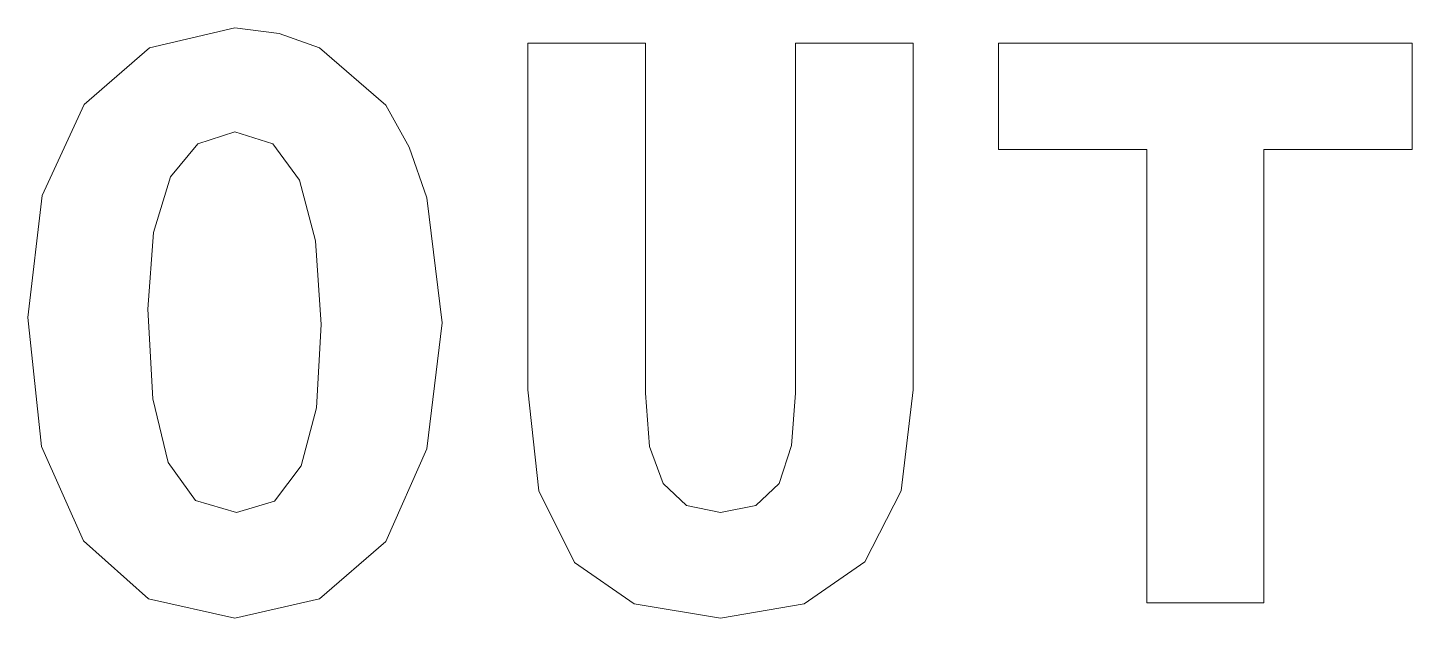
# Model space of a CAD drawing. Extents: x 100.16 to 106.34, y 66.46 to 69.1.
import ezdxf

# ---------------------------------------------------------------- set-up
doc = ezdxf.new("R2010")
doc.units = 0

msp = doc.modelspace()

# ---------------------------------------------------------------- linework, layer by layer
at = {"color": 7, "lineweight": 13}
for points in [[(100.158501, 67.806198), (100.219742, 67.229828), (100.407059, 66.808357), (100.698845, 66.548996), (101.084297, 66.46254), (101.46254, 66.548996), (101.757927, 66.804756), (101.941643, 67.219025), (102.010086, 67.780983), (101.941643, 68.33934), (101.862389, 68.566284), (101.757927, 68.753609), (101.46254, 69.009369), (101.282417, 69.074211), (101.084297, 69.099426), (100.702446, 69.009369), (100.41066, 68.75721), (100.223343, 68.350143)], [(102.39193, 69.030983), (102.39193, 67.481995), (102.44236, 67.0317), (102.600868, 66.711098), (102.867432, 66.527382), (103.252884, 66.46254), (103.627518, 66.527382), (103.897697, 66.714699), (104.059799, 67.0317), (104.113831, 67.481995), (104.113831, 69.030983), (103.587898, 69.030983), (103.587898, 67.467583), (103.569885, 67.233429), (103.515854, 67.064125), (103.411385, 66.966866), (103.252884, 66.934441), (103.101585, 66.966866), (102.997116, 67.064125), (102.935883, 67.229828), (102.91787, 67.467583), (102.91787, 69.030983)], [(105.158501, 68.555481), (105.158501, 66.530983), (105.680832, 66.530983), (105.680832, 68.555481), (106.343658, 68.555481), (106.343658, 69.030983), (104.495674, 69.030983), (104.495674, 68.555481)], [(101.084297, 68.634727), (101.253601, 68.580696), (101.372475, 68.418594), (101.444527, 68.148415), (101.469742, 67.773781), (101.448128, 67.40274), (101.379684, 67.143372), (101.260803, 66.984871), (101.091499, 66.934441), (100.907784, 66.988472), (100.785301, 67.157784), (100.716858, 67.442368), (100.695244, 67.842224), (100.720459, 68.184441), (100.796112, 68.432999), (100.918587, 68.580696)]]:
    msp.add_lwpolyline(points, close=True, dxfattribs=at)

doc.saveas('drawing.dxf')
